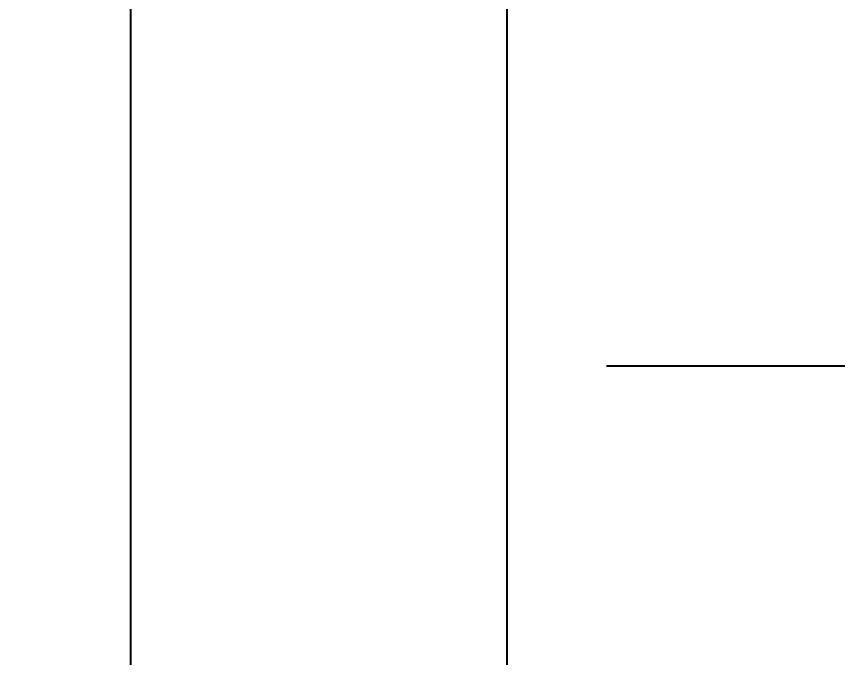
# Model space of a CAD drawing. Header units: millimetres. Extents: x 0 to 21000, y -315 to 14850.
# Drawn here: x 4672 to 5478, y 8582 to 9211 of the extents above; entities that cross this region are included whole.
import ezdxf

# ---------------------------------------------------------------- set-up
doc = ezdxf.new("R2010")
doc.units = ezdxf.units.MM
doc.header["$LTSCALE"] = 500
doc.linetypes.add('G', pattern=[2, 1.25, -0.25, 0.25, -0.25])
for name, color, linetype in [('01', 7, 'Continuous'), ('05', 142, 'G'), ('08', 1, 'Continuous')]:
    doc.layers.add(name, color=color, linetype=linetype)
doc.styles.get("Standard").update_dxf_attribs({"font": 'isocp', "width": 0.707, "bigfont": 'intecad.shx'})
doc.dimstyles.new('INTE', dxfattribs={"dimscale": 50, "dimtxt": 3.5, "dimasz": 3, "dimexe": 3, "dimexo": 0, "dimgap": 1, "dimtad": 1, "dimdec": 0, "dimdsep": 46, "dimtxsty": 'Standard', "dimcen": 0, "dimclrd": 1, "dimclre": 1, "dimclrt": 3, "dimaunit": 1, "dimadec": 0, "dimazin": 0, "dimtfac": 1, "dimtmove": 0, "dimatfit": 0, "dimfxl": 1, "dimarcsym": 0})

# ---------------------------------------------------------------- blocks, each defined once
blk = doc.blocks.new('*D79')
at = {"layer": '08', "color": 1, "lineweight": -2}
for p, q in [((4880.57, 11497.01), (3848.32, 11497.01)), ((3998.32, 11347.01), (3998.32, 6388.81)), ((4880.57, 6238.81), (3848.32, 6238.81))]:
    blk.add_line(p, q, dxfattribs=at)
at = {"layer": '08', "color": 1}
for points in [[(3973.32, 11347.01), (4023.32, 11347.01), (3998.32, 11497.01)], [(3973.32, 6388.81), (4023.32, 6388.81), (3998.32, 6238.81)]]:
    blk.add_solid(points, dxfattribs=at)
at = {"layer": 'Defpoints', "color": 0}
for p in [(4880.57, 11497.01), (3998.32, 6238.81), (4880.57, 6238.81)]:
    blk.add_point(p, dxfattribs=at)
at = {"layer": '08', "color": 3, "insert": (3860.8, 8867.91), "char_height": 175, "attachment_point": 5, "rotation": 90}
blk.add_mtext('5258', dxfattribs=at)

msp = doc.modelspace()

# ---------------------------------------------------------------- linework, layer by layer
at = {"layer": '01', "color": 7, "linetype": 'Continuous'}
for p, q in [((5153.93, 8088.14), (5153.93, 9768.62)), ((4784.12, 8569.09), (4784.12, 9309.09))]:
    msp.add_line(p, q, dxfattribs=at)
at = {"layer": '05'}
msp.add_line((14876.53, 8867.91), (5143.62, 8867.91), dxfattribs=at)

# ---------------------------------------------------------------- dimensions: what is measured, and where the dimension line sits
at = {"layer": '08'}
dim = msp.add_linear_dim(base=(3998.32, 6238.81), p1=(4880.57, 11497.01), p2=(4880.57, 6238.81), angle=90, dimstyle='INTE', dxfattribs=at)
dim.commit()
dim.dimension.update_dxf_attribs({"geometry": '*D79', "text_midpoint": (3860.8, 8867.91)})

doc.saveas('drawing.dxf')
